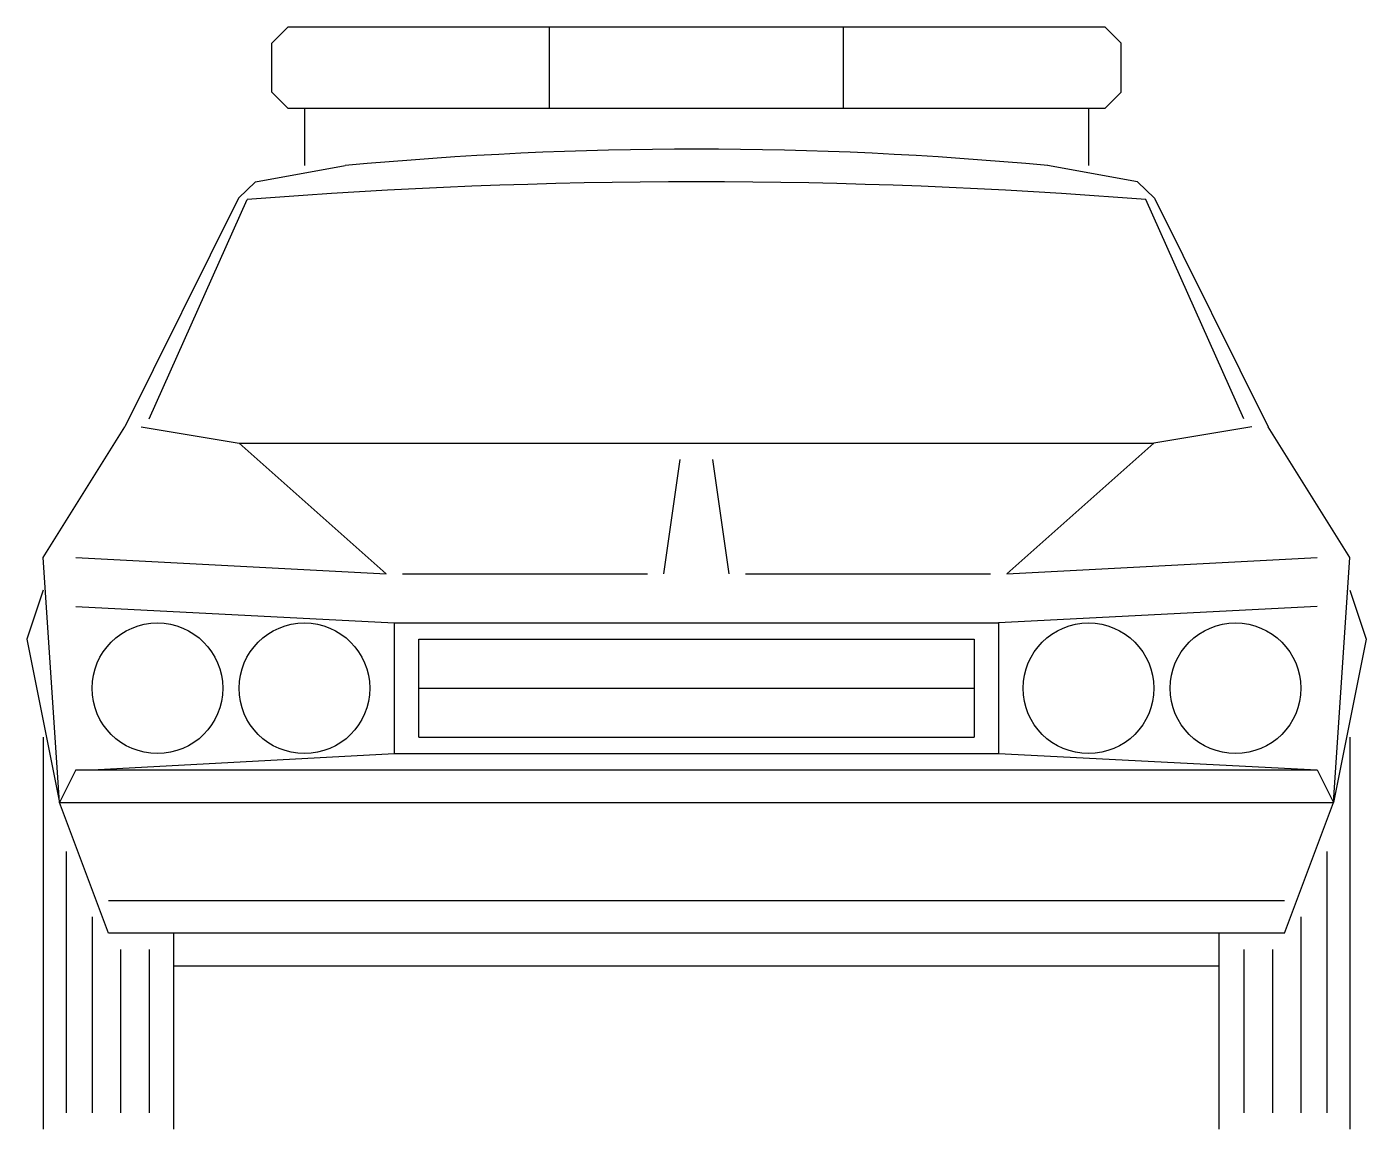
# Model space of a CAD drawing. Header units: millimetres. Extents: x -3264.79 to -3263.15, y 1904.18 to 1905.53.
import ezdxf

# ---------------------------------------------------------------- set-up
doc = ezdxf.new("R2010")
doc.units = ezdxf.units.MM
doc.header["$LTSCALE"] = 10
doc.layers.add('Veículos', color=2, linetype='Continuous')

msp = doc.modelspace()

# ---------------------------------------------------------------- linework, layer by layer
at = {"layer": 'Veículos'}
for p, q in [((-3264.4935, 1905.5104), (-3264.4735, 1905.5304)), ((-3264.4735, 1905.5304), (-3263.4735, 1905.5304)), ((-3264.1535, 1905.4304), (-3264.1535, 1905.5304)), ((-3263.7935, 1905.4304), (-3263.7935, 1905.5304)), ((-3263.4535, 1905.5104), (-3263.4735, 1905.5304)), ((-3264.4935, 1905.4504), (-3264.4935, 1905.5104)), ((-3263.4535, 1905.4504), (-3263.4535, 1905.5104)), ((-3264.4735, 1905.4304), (-3264.4935, 1905.4504)), ((-3263.4735, 1905.4304), (-3263.4535, 1905.4504)), ((-3263.4735, 1905.4304), (-3264.4735, 1905.4304)), ((-3264.4535, 1905.4304), (-3264.4535, 1905.3604)), ((-3263.4935, 1905.4304), (-3263.4935, 1905.3604)), ((-3264.5135, 1905.3404), (-3264.4035, 1905.3604)), ((-3263.4335, 1905.3404), (-3263.5435, 1905.3604)), ((-3264.5341, 1905.3204), (-3264.5135, 1905.3404)), ((-3263.4128, 1905.3204), (-3263.4335, 1905.3404)), ((-3264.5341, 1905.3204), (-3264.6735, 1905.0404)), ((-3263.4128, 1905.3204), (-3263.2735, 1905.0404)), ((-3264.6435, 1905.0504), (-3264.5235, 1905.3189)), ((-3263.3035, 1905.0504), (-3263.4234, 1905.3189)), ((-3264.7735, 1904.8804), (-3264.6735, 1905.0404)), ((-3264.6535, 1905.0404), (-3264.5335, 1905.0204)), ((-3263.2935, 1905.0404), (-3263.4135, 1905.0204)), ((-3263.1735, 1904.8804), (-3263.2735, 1905.0404)), ((-3264.5335, 1905.0204), (-3264.3535, 1904.8604)), ((-3264.5335, 1905.0204), (-3263.4135, 1905.0204)), ((-3263.4135, 1905.0204), (-3263.5935, 1904.8604)), ((-3264.0135, 1904.8604), (-3263.9935, 1905.0004)), ((-3263.9335, 1904.8604), (-3263.9535, 1905.0004)), ((-3264.7535, 1904.5804), (-3264.7735, 1904.8804)), ((-3264.7335, 1904.8804), (-3264.3535, 1904.8604)), ((-3263.5935, 1904.8604), (-3263.2135, 1904.8804)), ((-3263.1935, 1904.5804), (-3263.1735, 1904.8804)), ((-3264.3335, 1904.8604), (-3264.0335, 1904.8604)), ((-3263.9135, 1904.8604), (-3263.6135, 1904.8604)), ((-3264.7735, 1904.8404), (-3264.7935, 1904.7804)), ((-3263.1735, 1904.8404), (-3263.1535, 1904.7804)), ((-3264.7335, 1904.8204), (-3264.3435, 1904.8004)), ((-3263.2135, 1904.8204), (-3263.6035, 1904.8004)), ((-3264.3435, 1904.8004), (-3264.3435, 1904.6404)), ((-3264.3435, 1904.8004), (-3263.6035, 1904.8004)), ((-3263.6035, 1904.8004), (-3263.6035, 1904.6404)), ((-3264.7935, 1904.7804), (-3264.7535, 1904.5804)), ((-3264.3135, 1904.7804), (-3263.6335, 1904.7804)), ((-3264.3135, 1904.6604), (-3264.3135, 1904.7804)), ((-3263.6335, 1904.7804), (-3263.6335, 1904.6604)), ((-3263.1535, 1904.7804), (-3263.1935, 1904.5804)), ((-3264.3135, 1904.7204), (-3263.6335, 1904.7204)), ((-3264.7735, 1904.6604), (-3264.7735, 1904.1804)), ((-3264.3135, 1904.6604), (-3263.6335, 1904.6604)), ((-3263.1735, 1904.6604), (-3263.1735, 1904.1804)), ((-3264.7135, 1904.6204), (-3264.3435, 1904.6404)), ((-3264.3435, 1904.6404), (-3263.6035, 1904.6404)), ((-3263.6035, 1904.6404), (-3263.2135, 1904.6204)), ((-3264.7335, 1904.6204), (-3264.7535, 1904.5804)), ((-3264.7335, 1904.6204), (-3263.2135, 1904.6204)), ((-3263.2135, 1904.6204), (-3263.1935, 1904.5804)), ((-3264.6935, 1904.4204), (-3264.7535, 1904.5804)), ((-3264.7535, 1904.5804), (-3263.1935, 1904.5804)), ((-3263.2535, 1904.4204), (-3263.1935, 1904.5804)), ((-3264.7454, 1904.5204), (-3264.7454, 1904.2004)), ((-3263.2015, 1904.5204), (-3263.2015, 1904.2004)), ((-3264.6935, 1904.4604), (-3263.2535, 1904.4604)), ((-3264.7135, 1904.4404), (-3264.7135, 1904.2004)), ((-3263.2335, 1904.4404), (-3263.2335, 1904.2004)), ((-3263.2535, 1904.4204), (-3264.6935, 1904.4204)), ((-3264.6135, 1904.1804), (-3264.6135, 1904.4204)), ((-3263.3335, 1904.1804), (-3263.3335, 1904.4204)), ((-3264.6787, 1904.4004), (-3264.6787, 1904.2004)), ((-3264.6436, 1904.4004), (-3264.6436, 1904.2004)), ((-3263.3033, 1904.4004), (-3263.3033, 1904.2004)), ((-3263.2682, 1904.4004), (-3263.2682, 1904.2004)), ((-3264.6135, 1904.3804), (-3263.3335, 1904.3804))]:
    msp.add_line(p, q, dxfattribs=at)
for centre in [(-3264.6335, 1904.7204), (-3264.4535, 1904.7204), (-3263.4935, 1904.7204), (-3263.3135, 1904.7204)]:
    msp.add_circle(centre, 0.08, dxfattribs=at)
for centre, radius, start, end in [((-3263.9735, 1900.7851), 4.5955, 84.6309, 95.3691), ((-3263.9735, 1898.3087), 7.0318, 85.51349, 94.48651)]:
    msp.add_arc(centre, radius, start, end, dxfattribs=at)

doc.saveas('drawing.dxf')
